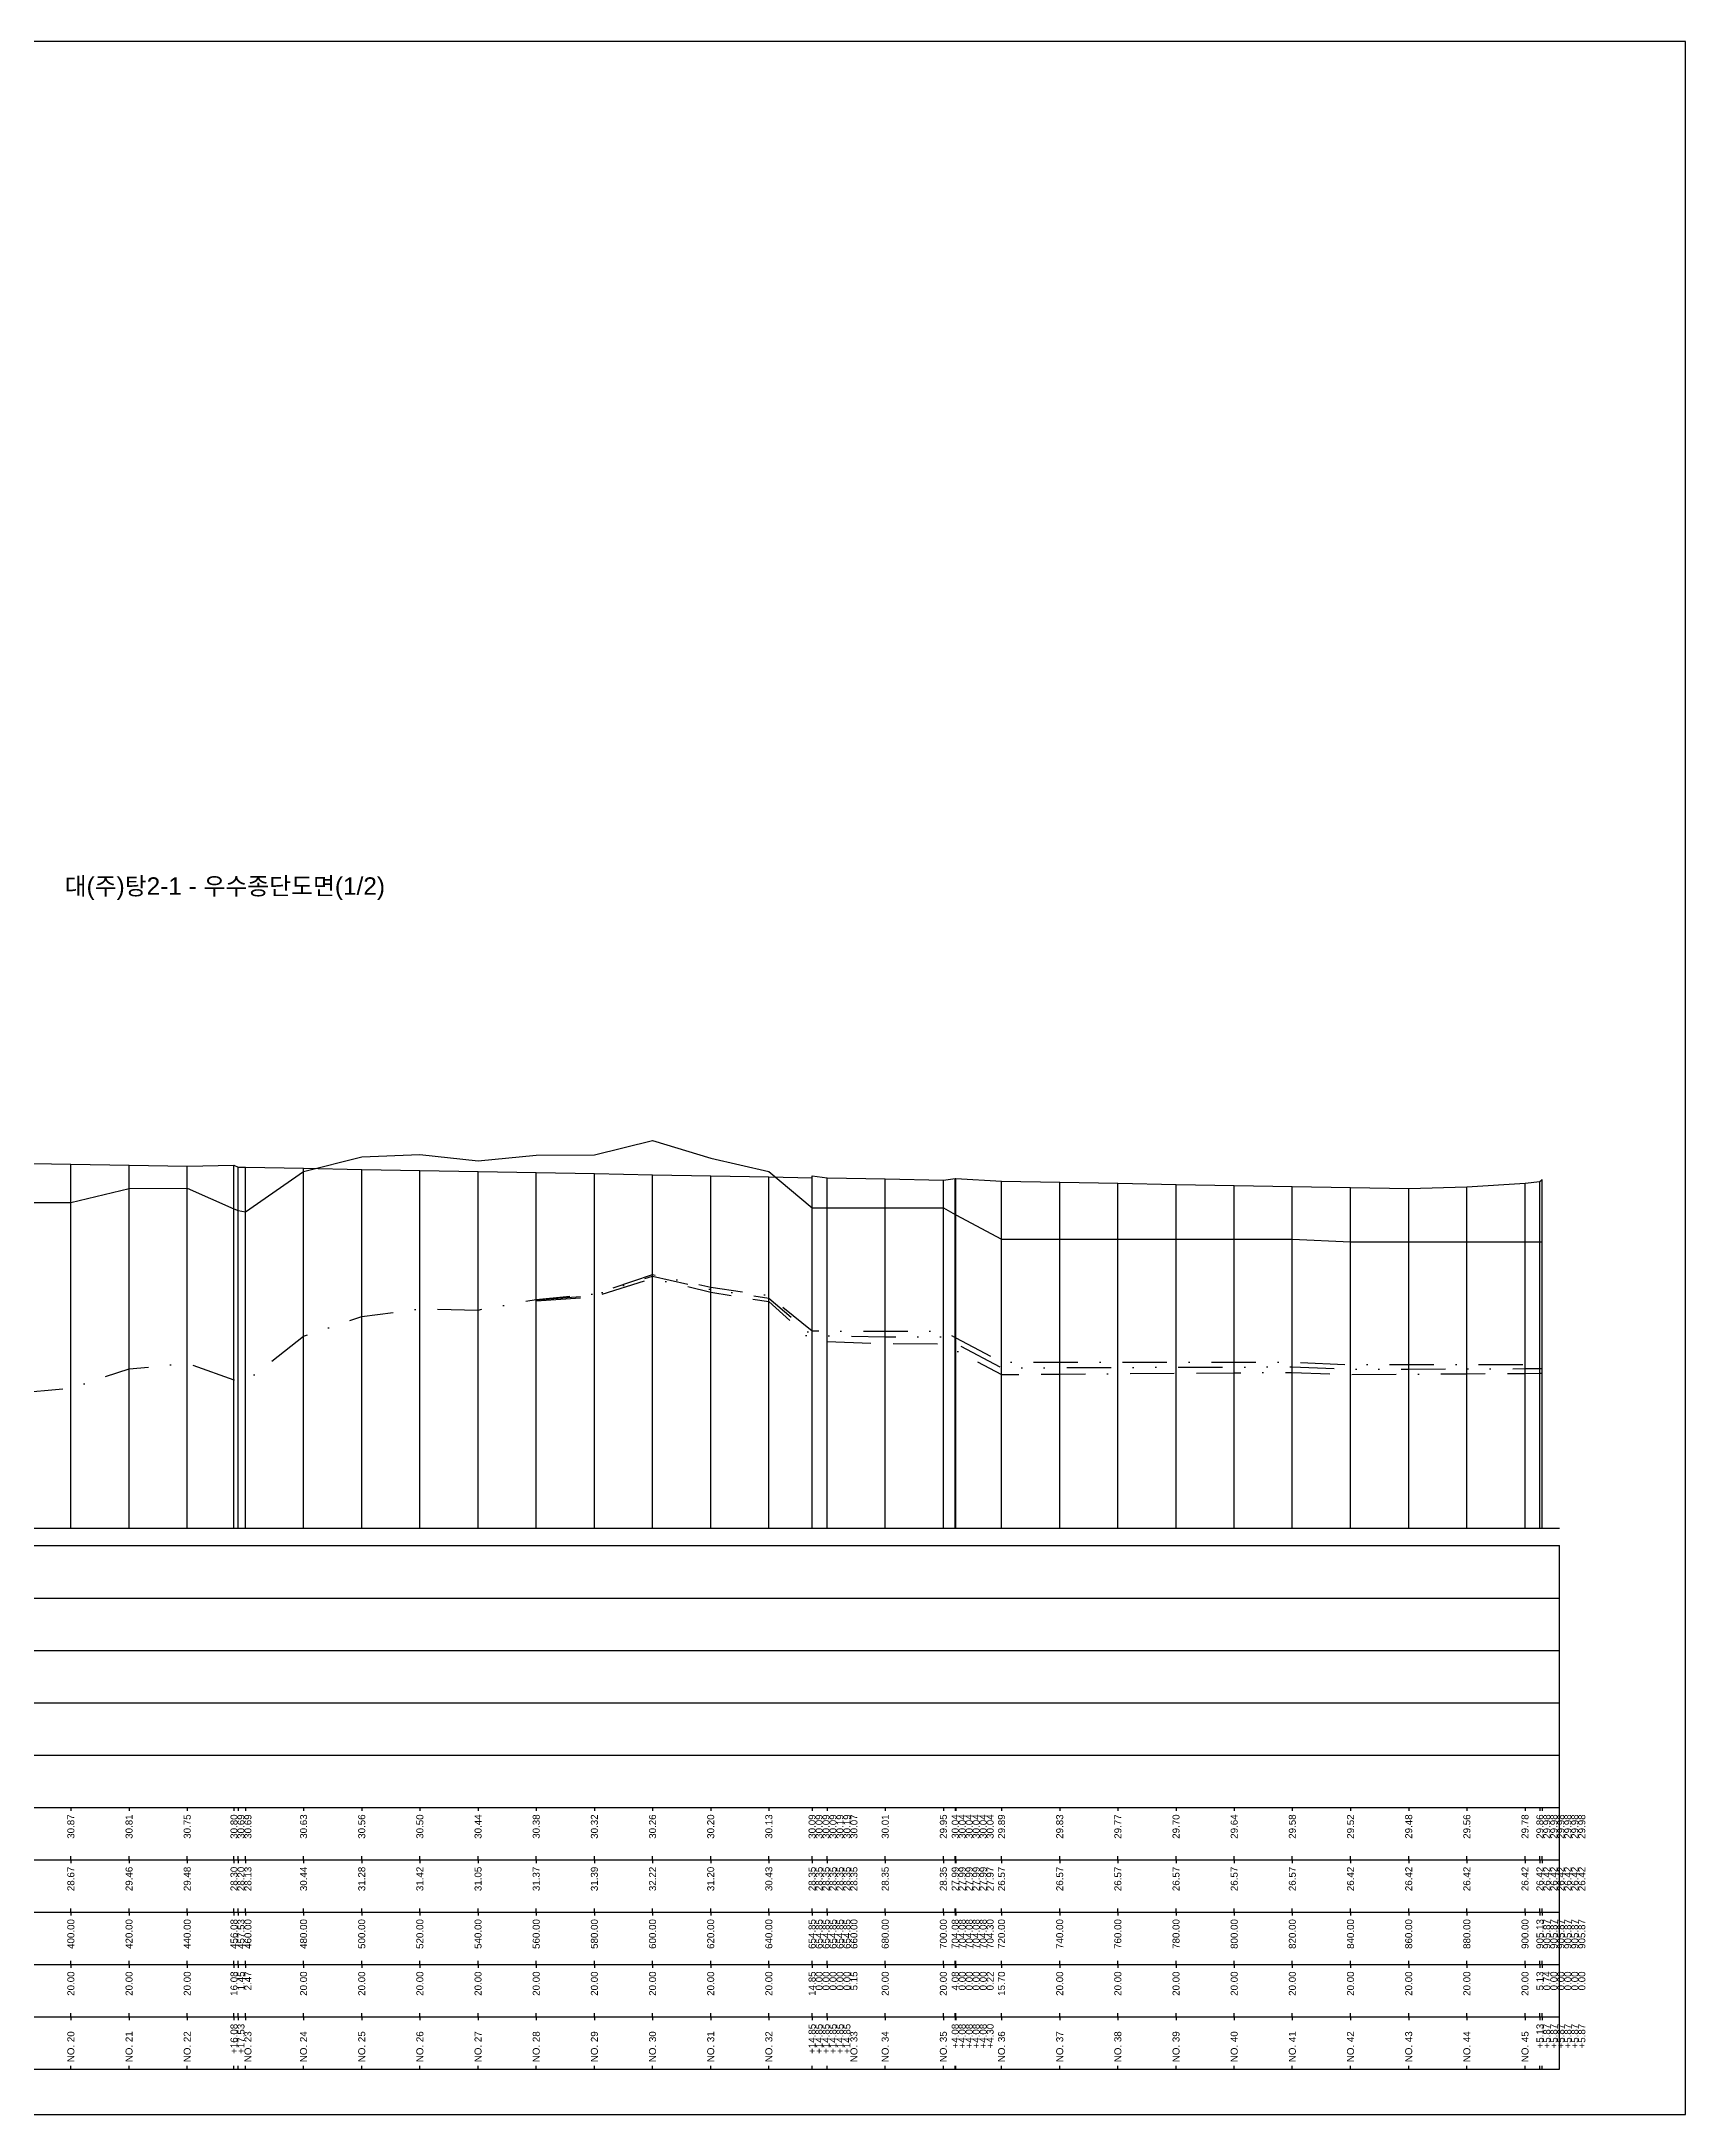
# Model space of a CAD drawing. Header units: millimetres. Extents: x -7351 to 135086, y 1419 to 5643.
# Drawn here: x 30474 to 30945, y 1419 to 2013 of the extents above; entities that cross this region are included whole.
import ezdxf
from ezdxf.enums import TextEntityAlignment as Align

# ---------------------------------------------------------------- set-up
doc = ezdxf.new("R2010")
doc.units = ezdxf.units.MM
for name, pattern in [('BORDER', [44.45, 12.7, -6.35, 12.7, -6.35, 0, -6.35]), ('DASHDOT', [25.4, 12.7, -6.35, 0, -6.35]), ('DIVIDE', [31.75, 12.7, -6.35, 0, -6.35, 0, -6.35])]:
    doc.linetypes.add(name, pattern=pattern)
for name, color, linetype in [('KZ_종단_계획선', 1, 'Continuous'), ('KZ_종단_노선명', 7, 'Continuous'), ('KZ_종단_도각', 7, 'Continuous'), ('KZ_종단_수직선', 7, 'Continuous'), ('KZ_종단_암선1', 56, 'DASHDOT'), ('KZ_종단_암선2', 4, 'DIVIDE'), ('KZ_종단_암선3', 6, 'BORDER'), ('KZ_종단_지반선', 3, 'Continuous'), ('KZ_종단_테이블문자', 7, 'Continuous'), ('KZ_종단_테이블선', 7, 'Continuous')]:
    doc.layers.add(name, color=color, linetype=linetype)
doc.styles.get("Standard").update_dxf_attribs({"font": 'arial.ttf'})

msp = doc.modelspace()

# ---------------------------------------------------------------- linework, layer by layer
at = {"layer": 'KZ_종단_계획선'}
msp.add_lwpolyline([(30466.03, 1691.68), (30482.69, 1691.38), (30499.36, 1691.08), (30516.03, 1690.78), (30529.43, 1691.05), (30530.64, 1690.51), (30532.69, 1690.47), (30549.36, 1690.17), (30566.03, 1689.86), (30582.69, 1689.55), (30599.36, 1689.25), (30616.03, 1688.94), (30632.69, 1688.63), (30649.36, 1688.33), (30666.03, 1688.02), (30682.69, 1687.71), (30695.07, 1687.48), (30695.07, 1687.48), (30695.07, 1687.48), (30695.07, 1687.48), (30695.07, 1688), (30695.07, 1688), (30699.36, 1687.4), (30716.03, 1687.1), (30732.69, 1686.79), (30736.09, 1687.24), (30736.09, 1687.24), (30736.09, 1687.24), (30736.09, 1687.24), (30736.09, 1687.24), (30736.28, 1687.24), (30749.36, 1686.48), (30766.03, 1686.18), (30782.69, 1685.87), (30799.36, 1685.56), (30816.03, 1685.25), (30832.69, 1684.95), (30849.36, 1684.64), (30866.03, 1684.42), (30882.69, 1684.83), (30899.36, 1685.95), (30903.64, 1686.35), (30904.25, 1686.93), (30904.25, 1686.93), (30904.25, 1686.93), (30904.25, 1686.93), (30904.25, 1686.93), (30904.25, 1686.93), (30904.25, 1686.93)], dxfattribs=at)
at = {"layer": 'KZ_종단_도각'}
msp.add_lwpolyline([(30104.36, 1419.04), (30945.36, 1419.04), (30945.36, 2013.04), (30104.36, 2013.04)], close=True, dxfattribs=at)
at = {"layer": 'KZ_종단_수직선'}
for p, q in [((30482.69, 1587.04), (30482.69, 1691.38)), ((30499.36, 1587.04), (30499.36, 1691.08)), ((30516.03, 1587.04), (30516.03, 1690.78)), ((30529.43, 1587.04), (30529.43, 1691.05)), ((30530.63, 1587.04), (30530.63, 1690.51)), ((30532.69, 1587.04), (30532.69, 1690.47)), ((30549.36, 1587.04), (30549.36, 1690.17)), ((30566.03, 1587.04), (30566.03, 1689.86)), ((30582.69, 1587.04), (30582.69, 1689.55)), ((30599.36, 1587.04), (30599.36, 1689.25)), ((30616.03, 1587.04), (30616.03, 1688.94)), ((30632.69, 1587.04), (30632.69, 1688.63)), ((30649.36, 1587.04), (30649.36, 1688.33)), ((30666.03, 1587.04), (30666.03, 1688.02)), ((30682.69, 1587.04), (30682.69, 1687.71)), ((30695.07, 1587.04), (30695.07, 1688)), ((30695.07, 1587.04), (30695.07, 1688)), ((30695.07, 1587.04), (30695.07, 1687.48)), ((30695.07, 1587.04), (30695.07, 1687.48)), ((30695.07, 1587.04), (30695.07, 1687.48)), ((30695.07, 1587.04), (30695.07, 1687.48)), ((30699.36, 1587.04), (30699.36, 1687.4)), ((30716.03, 1587.04), (30716.03, 1687.1)), ((30736.09, 1587.04), (30736.09, 1687.24)), ((30736.09, 1587.04), (30736.09, 1687.24)), ((30736.09, 1587.04), (30736.09, 1687.24)), ((30736.09, 1587.04), (30736.09, 1687.24)), ((30736.09, 1587.04), (30736.09, 1687.24)), ((30736.28, 1587.04), (30736.28, 1687.24)), ((30732.69, 1587.04), (30732.69, 1686.79)), ((30749.36, 1587.04), (30749.36, 1686.48)), ((30766.03, 1587.04), (30766.03, 1686.18)), ((30782.69, 1587.04), (30782.69, 1685.87)), ((30799.36, 1587.04), (30799.36, 1685.56)), ((30816.03, 1587.04), (30816.03, 1685.25)), ((30832.69, 1587.04), (30832.69, 1684.95)), ((30849.36, 1587.04), (30849.36, 1684.64)), ((30866.03, 1587.04), (30866.03, 1684.42)), ((30882.69, 1587.04), (30882.69, 1684.83)), ((30899.36, 1587.04), (30899.36, 1685.95)), ((30903.63, 1587.04), (30903.63, 1686.35)), ((30904.25, 1587.04), (30904.25, 1686.93)), ((30904.25, 1587.04), (30904.25, 1686.93)), ((30904.25, 1587.04), (30904.25, 1686.93)), ((30904.25, 1587.04), (30904.25, 1686.93)), ((30904.25, 1587.04), (30904.25, 1686.93)), ((30904.25, 1587.04), (30904.25, 1686.93))]:
    msp.add_line(p, q, dxfattribs=at)
at = {"layer": 'KZ_종단_암선1', "flags": 128}
msp.add_lwpolyline([(30149.36, 1633.91), (30154.74, 1632.86), (30154.74, 1632.86), (30154.74, 1632.86), (30154.74, 1639.18), (30163.33, 1631.2), (30166.03, 1630.49), (30169.33, 1629.87), (30182.69, 1627.94), (30199.36, 1626.74), (30213.58, 1625.82), (30216.03, 1625.66), (30232.69, 1618.33), (30249.36, 1617.06), (30266.03, 1617.05), (30274.2, 1617.02), (30274.2, 1617.02), (30274.2, 1617.02), (30282.69, 1616.24), (30296.01, 1614.06), (30299.36, 1613.51), (30316.03, 1616.42), (30332.69, 1616.9), (30349.36, 1618.76), (30349.68, 1618.76), (30366.03, 1618.57), (30382.69, 1619.51), (30399.36, 1621.63), (30416.03, 1625.04), (30432.69, 1627.35), (30449.36, 1624.22), (30466.03, 1625.71), (30482.69, 1627.2), (30499.36, 1632.68), (30516.03, 1634.26), (30529.43, 1629.57), (30530.63, 1629.15), (30532.69, 1629.01), (30549.36, 1642.03), (30566.03, 1647.69), (30582.69, 1649.89), (30599.36, 1649.56), (30616.03, 1652.61), (30632.69, 1654.12), (30649.36, 1659.75), (30666.03, 1656.09), (30682.69, 1653.69), (30695.07, 1643.56), (30695.07, 1643.56), (30695.07, 1643.56), (30695.07, 1643.56), (30695.07, 1643.56), (30695.07, 1643.56), (30699.36, 1643.55), (30716.03, 1643.53), (30732.69, 1643.53), (30736.09, 1641.71), (30736.09, 1641.71), (30736.09, 1641.71), (30736.09, 1641.71), (30736.09, 1641.71), (30736.28, 1641.61), (30749.36, 1634.62), (30766.03, 1634.63), (30782.69, 1634.64), (30799.36, 1634.65), (30816.03, 1634.66), (30832.69, 1634.66), (30849.36, 1633.91), (30866.03, 1633.92), (30882.69, 1633.93), (30899.36, 1633.94), (30903.63, 1633.94), (30904.25, 1633.94), (30904.25, 1633.94), (30904.25, 1633.94), (30904.25, 1633.94), (30904.25, 1633.94), (30904.25, 1633.94)], dxfattribs=at)
at = {"layer": 'KZ_종단_암선2', "flags": 128}
msp.add_lwpolyline([(30616.03, 1652.44), (30632.69, 1653.8), (30649.36, 1659.29), (30666.03, 1655.48), (30682.69, 1652.94), (30695.07, 1642.3), (30695.07, 1642.3), (30695.07, 1642.3), (30695.07, 1642.3), (30695.07, 1642.3), (30695.07, 1642.3), (30699.36, 1642.16), (30716.03, 1641.88), (30732.69, 1641.83), (30736.09, 1640.03), (30736.09, 1640.02), (30736.09, 1640.02), (30736.09, 1640.02), (30736.09, 1640.02), (30736.28, 1639.93), (30749.36, 1632.98), (30766.03, 1633.04), (30782.69, 1633.1), (30799.36, 1633.16), (30816.03, 1633.22), (30832.69, 1633.28), (30849.36, 1632.58), (30866.03, 1632.64), (30882.69, 1632.7), (30899.36, 1632.76), (30903.63, 1632.78), (30904.25, 1632.78), (30904.25, 1632.78), (30904.25, 1632.78), (30904.25, 1632.78), (30904.25, 1632.78), (30904.25, 1632.78)], dxfattribs=at)
at = {"layer": 'KZ_종단_암선3', "flags": 128}
msp.add_lwpolyline([(30616.03, 1652.2), (30632.69, 1653.38), (30649.36, 1658.68), (30666.03, 1654.69), (30682.69, 1651.96), (30695.07, 1640.78), (30695.07, 1640.78), (30695.07, 1640.78), (30695.07, 1640.78), (30695.07, 1640.78), (30695.07, 1640.78), (30699.36, 1640.51), (30716.03, 1639.97), (30732.69, 1639.87), (30736.09, 1638.08), (30736.09, 1638.08), (30736.09, 1638.08), (30736.09, 1638.08), (30736.09, 1638.08), (30736.28, 1637.98), (30749.36, 1631.08), (30766.03, 1631.2), (30782.69, 1631.32), (30799.36, 1631.44), (30816.03, 1631.56), (30832.69, 1631.68), (30849.36, 1631.05), (30866.03, 1631.17), (30882.69, 1631.29), (30899.36, 1631.41), (30903.63, 1631.44), (30904.25, 1631.45), (30904.25, 1631.45), (30904.25, 1631.45), (30904.25, 1631.45), (30904.25, 1631.45), (30904.25, 1631.45)], dxfattribs=at)
at = {"layer": 'KZ_종단_지반선', "flags": 128}
msp.add_lwpolyline([(30466.03, 1680.37), (30482.69, 1680.37), (30499.36, 1684.36), (30516.03, 1684.45), (30529.43, 1678.56), (30530.63, 1678.03), (30532.69, 1677.7), (30549.36, 1689.23), (30566.03, 1693.43), (30582.69, 1694.16), (30599.36, 1692.31), (30616.03, 1693.91), (30632.69, 1693.98), (30649.36, 1698.16), (30666.03, 1693.06), (30682.69, 1689.21), (30695.07, 1678.79), (30695.07, 1678.79), (30695.07, 1678.79), (30695.07, 1678.79), (30695.07, 1678.79), (30695.07, 1678.79), (30699.36, 1678.79), (30716.03, 1678.79), (30732.69, 1678.79), (30736.09, 1676.97), (30736.09, 1676.97), (30736.09, 1676.97), (30736.09, 1676.97), (30736.09, 1676.97), (30736.28, 1676.87), (30749.36, 1669.88), (30766.03, 1669.88), (30782.69, 1669.88), (30799.36, 1669.88), (30816.03, 1669.88), (30832.69, 1669.88), (30849.36, 1669.12), (30866.03, 1669.12), (30882.69, 1669.12), (30899.36, 1669.12), (30903.63, 1669.12), (30904.25, 1669.12), (30904.25, 1669.12), (30904.25, 1669.12), (30904.25, 1669.12), (30904.25, 1669.12), (30904.25, 1669.12)], dxfattribs=at)
at = {"layer": 'KZ_종단_테이블선'}
for p, q in [((30129.36, 1587.04), (30909.25, 1587.04)), ((30129.36, 1582.04), (30909.25, 1582.04)), ((30909.25, 1567.04), (30909.25, 1582.04)), ((30129.36, 1567.04), (30909.25, 1567.04)), ((30909.25, 1552.04), (30909.25, 1567.04)), ((30129.36, 1552.04), (30909.25, 1552.04)), ((30909.25, 1537.04), (30909.25, 1552.04)), ((30129.36, 1537.04), (30909.25, 1537.04)), ((30909.25, 1522.04), (30909.25, 1537.04)), ((30129.36, 1522.04), (30909.25, 1522.04)), ((30909.25, 1507.04), (30909.25, 1522.04)), ((30129.36, 1507.04), (30909.25, 1507.04)), ((30482.69, 1507.04), (30482.69, 1506.04)), ((30499.36, 1507.04), (30499.36, 1506.04)), ((30516.03, 1507.04), (30516.03, 1506.04)), ((30529.43, 1507.04), (30529.43, 1506.04)), ((30530.63, 1507.04), (30530.63, 1506.04)), ((30532.69, 1507.04), (30532.69, 1506.04)), ((30549.36, 1507.04), (30549.36, 1506.04)), ((30566.03, 1507.04), (30566.03, 1506.04)), ((30582.69, 1507.04), (30582.69, 1506.04)), ((30599.36, 1507.04), (30599.36, 1506.04)), ((30616.03, 1507.04), (30616.03, 1506.04)), ((30632.69, 1507.04), (30632.69, 1506.04)), ((30649.36, 1507.04), (30649.36, 1506.04)), ((30666.03, 1507.04), (30666.03, 1506.04)), ((30682.69, 1507.04), (30682.69, 1506.04)), ((30695.07, 1507.04), (30695.07, 1506.04)), ((30695.07, 1507.04), (30695.07, 1506.04)), ((30695.07, 1507.04), (30695.07, 1506.04)), ((30695.07, 1507.04), (30695.07, 1506.04)), ((30695.07, 1507.04), (30695.07, 1506.04)), ((30695.07, 1507.04), (30695.07, 1506.04)), ((30699.36, 1507.04), (30699.36, 1506.04)), ((30716.03, 1507.04), (30716.03, 1506.04)), ((30732.69, 1507.04), (30732.69, 1506.04)), ((30736.09, 1507.04), (30736.09, 1506.04)), ((30736.09, 1507.04), (30736.09, 1506.04)), ((30736.09, 1507.04), (30736.09, 1506.04)), ((30736.09, 1507.04), (30736.09, 1506.04)), ((30736.09, 1507.04), (30736.09, 1506.04)), ((30736.28, 1507.04), (30736.28, 1506.04)), ((30749.36, 1507.04), (30749.36, 1506.04)), ((30766.03, 1507.04), (30766.03, 1506.04)), ((30782.69, 1507.04), (30782.69, 1506.04)), ((30799.36, 1507.04), (30799.36, 1506.04)), ((30816.03, 1507.04), (30816.03, 1506.04)), ((30832.69, 1507.04), (30832.69, 1506.04)), ((30849.36, 1507.04), (30849.36, 1506.04)), ((30866.03, 1507.04), (30866.03, 1506.04)), ((30882.69, 1507.04), (30882.69, 1506.04)), ((30899.36, 1507.04), (30899.36, 1506.04)), ((30903.63, 1507.04), (30903.63, 1506.04)), ((30904.25, 1507.04), (30904.25, 1506.04)), ((30904.25, 1507.04), (30904.25, 1506.04)), ((30904.25, 1507.04), (30904.25, 1506.04)), ((30904.25, 1507.04), (30904.25, 1506.04)), ((30904.25, 1507.04), (30904.25, 1506.04)), ((30904.25, 1507.04), (30904.25, 1506.04)), ((30909.25, 1492.04), (30909.25, 1507.04)), ((30129.36, 1492.04), (30909.25, 1492.04)), ((30482.69, 1492.04), (30482.69, 1493.04)), ((30482.69, 1492.04), (30482.69, 1491.04)), ((30499.36, 1492.04), (30499.36, 1493.04)), ((30499.36, 1492.04), (30499.36, 1491.04)), ((30516.03, 1492.04), (30516.03, 1493.04)), ((30516.03, 1492.04), (30516.03, 1491.04)), ((30529.43, 1492.04), (30529.43, 1493.04)), ((30529.43, 1492.04), (30529.43, 1491.04)), ((30530.63, 1492.04), (30530.63, 1493.04)), ((30530.63, 1492.04), (30530.63, 1491.04)), ((30532.69, 1492.04), (30532.69, 1493.04)), ((30532.69, 1492.04), (30532.69, 1491.04)), ((30549.36, 1492.04), (30549.36, 1493.04)), ((30549.36, 1492.04), (30549.36, 1491.04)), ((30566.03, 1492.04), (30566.03, 1493.04)), ((30566.03, 1492.04), (30566.03, 1491.04)), ((30582.69, 1492.04), (30582.69, 1493.04)), ((30582.69, 1492.04), (30582.69, 1491.04)), ((30599.36, 1492.04), (30599.36, 1493.04)), ((30599.36, 1492.04), (30599.36, 1491.04)), ((30616.03, 1492.04), (30616.03, 1493.04)), ((30616.03, 1492.04), (30616.03, 1491.04)), ((30632.69, 1492.04), (30632.69, 1493.04)), ((30632.69, 1492.04), (30632.69, 1491.04)), ((30649.36, 1492.04), (30649.36, 1493.04)), ((30649.36, 1492.04), (30649.36, 1491.04)), ((30666.03, 1492.04), (30666.03, 1493.04)), ((30666.03, 1492.04), (30666.03, 1491.04)), ((30682.69, 1492.04), (30682.69, 1493.04)), ((30682.69, 1492.04), (30682.69, 1491.04)), ((30695.07, 1492.04), (30695.07, 1493.04)), ((30695.07, 1492.04), (30695.07, 1493.04)), ((30695.07, 1492.04), (30695.07, 1493.04)), ((30695.07, 1492.04), (30695.07, 1493.04)), ((30695.07, 1492.04), (30695.07, 1493.04)), ((30695.07, 1492.04), (30695.07, 1493.04)), ((30695.07, 1492.04), (30695.07, 1491.04)), ((30695.07, 1492.04), (30695.07, 1491.04)), ((30695.07, 1492.04), (30695.07, 1491.04)), ((30695.07, 1492.04), (30695.07, 1491.04)), ((30695.07, 1492.04), (30695.07, 1491.04)), ((30695.07, 1492.04), (30695.07, 1491.04)), ((30699.36, 1492.04), (30699.36, 1493.04)), ((30699.36, 1492.04), (30699.36, 1491.04)), ((30716.03, 1492.04), (30716.03, 1493.04)), ((30716.03, 1492.04), (30716.03, 1491.04)), ((30732.69, 1492.04), (30732.69, 1493.04)), ((30732.69, 1492.04), (30732.69, 1491.04)), ((30736.09, 1492.04), (30736.09, 1493.04)), ((30736.09, 1492.04), (30736.09, 1493.04)), ((30736.09, 1492.04), (30736.09, 1493.04)), ((30736.09, 1492.04), (30736.09, 1493.04)), ((30736.09, 1492.04), (30736.09, 1493.04)), ((30736.09, 1492.04), (30736.09, 1491.04)), ((30736.09, 1492.04), (30736.09, 1491.04)), ((30736.09, 1492.04), (30736.09, 1491.04)), ((30736.09, 1492.04), (30736.09, 1491.04)), ((30736.09, 1492.04), (30736.09, 1491.04)), ((30736.28, 1492.04), (30736.28, 1493.04)), ((30736.28, 1492.04), (30736.28, 1491.04)), ((30749.36, 1492.04), (30749.36, 1493.04)), ((30749.36, 1492.04), (30749.36, 1491.04)), ((30766.03, 1492.04), (30766.03, 1493.04)), ((30766.03, 1492.04), (30766.03, 1491.04)), ((30782.69, 1492.04), (30782.69, 1493.04)), ((30782.69, 1492.04), (30782.69, 1491.04)), ((30799.36, 1492.04), (30799.36, 1493.04)), ((30799.36, 1492.04), (30799.36, 1491.04)), ((30816.03, 1492.04), (30816.03, 1493.04)), ((30816.03, 1492.04), (30816.03, 1491.04)), ((30832.69, 1492.04), (30832.69, 1493.04)), ((30832.69, 1492.04), (30832.69, 1491.04)), ((30849.36, 1492.04), (30849.36, 1493.04)), ((30849.36, 1492.04), (30849.36, 1491.04)), ((30866.03, 1492.04), (30866.03, 1493.04)), ((30866.03, 1492.04), (30866.03, 1491.04)), ((30882.69, 1492.04), (30882.69, 1493.04)), ((30882.69, 1492.04), (30882.69, 1491.04)), ((30899.36, 1492.04), (30899.36, 1493.04)), ((30899.36, 1492.04), (30899.36, 1491.04)), ((30903.63, 1492.04), (30903.63, 1493.04)), ((30903.63, 1492.04), (30903.63, 1491.04)), ((30904.25, 1492.04), (30904.25, 1493.04)), ((30904.25, 1492.04), (30904.25, 1493.04)), ((30904.25, 1492.04), (30904.25, 1493.04)), ((30904.25, 1492.04), (30904.25, 1493.04)), ((30904.25, 1492.04), (30904.25, 1493.04)), ((30904.25, 1492.04), (30904.25, 1493.04)), ((30904.25, 1492.04), (30904.25, 1491.04)), ((30904.25, 1492.04), (30904.25, 1491.04)), ((30904.25, 1492.04), (30904.25, 1491.04)), ((30904.25, 1492.04), (30904.25, 1491.04)), ((30904.25, 1492.04), (30904.25, 1491.04)), ((30904.25, 1492.04), (30904.25, 1491.04)), ((30909.25, 1477.04), (30909.25, 1492.04)), ((30129.36, 1477.04), (30909.25, 1477.04)), ((30482.69, 1477.04), (30482.69, 1478.04)), ((30482.69, 1477.04), (30482.69, 1476.04)), ((30499.36, 1477.04), (30499.36, 1478.04)), ((30499.36, 1477.04), (30499.36, 1476.04)), ((30516.03, 1477.04), (30516.03, 1478.04)), ((30516.03, 1477.04), (30516.03, 1476.04)), ((30529.43, 1477.04), (30529.43, 1478.04)), ((30529.43, 1477.04), (30529.43, 1476.04)), ((30530.63, 1477.04), (30530.63, 1478.04)), ((30530.63, 1477.04), (30530.63, 1476.04)), ((30532.69, 1477.04), (30532.69, 1478.04)), ((30532.69, 1477.04), (30532.69, 1476.04)), ((30549.36, 1477.04), (30549.36, 1478.04)), ((30549.36, 1477.04), (30549.36, 1476.04)), ((30566.03, 1477.04), (30566.03, 1478.04)), ((30566.03, 1477.04), (30566.03, 1476.04)), ((30582.69, 1477.04), (30582.69, 1478.04)), ((30582.69, 1477.04), (30582.69, 1476.04)), ((30599.36, 1477.04), (30599.36, 1478.04)), ((30599.36, 1477.04), (30599.36, 1476.04)), ((30616.03, 1477.04), (30616.03, 1478.04)), ((30616.03, 1477.04), (30616.03, 1476.04)), ((30632.69, 1477.04), (30632.69, 1478.04)), ((30632.69, 1477.04), (30632.69, 1476.04)), ((30649.36, 1477.04), (30649.36, 1478.04)), ((30649.36, 1477.04), (30649.36, 1476.04)), ((30666.03, 1477.04), (30666.03, 1478.04)), ((30666.03, 1477.04), (30666.03, 1476.04)), ((30682.69, 1477.04), (30682.69, 1478.04)), ((30682.69, 1477.04), (30682.69, 1476.04)), ((30695.07, 1477.04), (30695.07, 1478.04)), ((30695.07, 1477.04), (30695.07, 1478.04)), ((30695.07, 1477.04), (30695.07, 1478.04)), ((30695.07, 1477.04), (30695.07, 1478.04)), ((30695.07, 1477.04), (30695.07, 1478.04)), ((30695.07, 1477.04), (30695.07, 1478.04)), ((30695.07, 1477.04), (30695.07, 1476.04)), ((30695.07, 1477.04), (30695.07, 1476.04)), ((30695.07, 1477.04), (30695.07, 1476.04)), ((30695.07, 1477.04), (30695.07, 1476.04)), ((30695.07, 1477.04), (30695.07, 1476.04)), ((30695.07, 1477.04), (30695.07, 1476.04)), ((30699.36, 1477.04), (30699.36, 1478.04)), ((30699.36, 1477.04), (30699.36, 1476.04)), ((30716.03, 1477.04), (30716.03, 1478.04)), ((30716.03, 1477.04), (30716.03, 1476.04)), ((30732.69, 1477.04), (30732.69, 1478.04)), ((30732.69, 1477.04), (30732.69, 1476.04)), ((30736.09, 1477.04), (30736.09, 1478.04)), ((30736.09, 1477.04), (30736.09, 1478.04)), ((30736.09, 1477.04), (30736.09, 1478.04)), ((30736.09, 1477.04), (30736.09, 1478.04)), ((30736.09, 1477.04), (30736.09, 1478.04)), ((30736.09, 1477.04), (30736.09, 1476.04)), ((30736.09, 1477.04), (30736.09, 1476.04)), ((30736.09, 1477.04), (30736.09, 1476.04)), ((30736.09, 1477.04), (30736.09, 1476.04)), ((30736.09, 1477.04), (30736.09, 1476.04)), ((30736.28, 1477.04), (30736.28, 1478.04)), ((30736.28, 1477.04), (30736.28, 1476.04)), ((30749.36, 1477.04), (30749.36, 1478.04)), ((30749.36, 1477.04), (30749.36, 1476.04)), ((30766.03, 1477.04), (30766.03, 1478.04)), ((30766.03, 1477.04), (30766.03, 1476.04)), ((30782.69, 1477.04), (30782.69, 1478.04)), ((30782.69, 1477.04), (30782.69, 1476.04)), ((30799.36, 1477.04), (30799.36, 1478.04)), ((30799.36, 1477.04), (30799.36, 1476.04)), ((30816.03, 1477.04), (30816.03, 1478.04)), ((30816.03, 1477.04), (30816.03, 1476.04)), ((30832.69, 1477.04), (30832.69, 1478.04)), ((30832.69, 1477.04), (30832.69, 1476.04)), ((30849.36, 1477.04), (30849.36, 1478.04)), ((30849.36, 1477.04), (30849.36, 1476.04)), ((30866.03, 1477.04), (30866.03, 1478.04)), ((30866.03, 1477.04), (30866.03, 1476.04)), ((30882.69, 1477.04), (30882.69, 1478.04)), ((30882.69, 1477.04), (30882.69, 1476.04)), ((30899.36, 1477.04), (30899.36, 1478.04)), ((30899.36, 1477.04), (30899.36, 1476.04)), ((30903.63, 1477.04), (30903.63, 1478.04)), ((30903.63, 1477.04), (30903.63, 1476.04)), ((30904.25, 1477.04), (30904.25, 1478.04)), ((30904.25, 1477.04), (30904.25, 1478.04)), ((30904.25, 1477.04), (30904.25, 1478.04)), ((30904.25, 1477.04), (30904.25, 1478.04)), ((30904.25, 1477.04), (30904.25, 1478.04)), ((30904.25, 1477.04), (30904.25, 1478.04)), ((30904.25, 1477.04), (30904.25, 1476.04)), ((30904.25, 1477.04), (30904.25, 1476.04)), ((30904.25, 1477.04), (30904.25, 1476.04)), ((30904.25, 1477.04), (30904.25, 1476.04)), ((30904.25, 1477.04), (30904.25, 1476.04)), ((30904.25, 1477.04), (30904.25, 1476.04)), ((30909.25, 1462.04), (30909.25, 1477.04)), ((30129.36, 1462.04), (30909.25, 1462.04)), ((30482.69, 1462.04), (30482.69, 1463.04)), ((30482.69, 1462.04), (30482.69, 1461.04)), ((30499.36, 1462.04), (30499.36, 1463.04)), ((30499.36, 1462.04), (30499.36, 1461.04)), ((30516.03, 1462.04), (30516.03, 1463.04)), ((30516.03, 1462.04), (30516.03, 1461.04)), ((30529.43, 1462.04), (30529.43, 1463.04)), ((30529.43, 1462.04), (30529.43, 1461.04)), ((30530.63, 1462.04), (30530.63, 1463.04)), ((30530.63, 1462.04), (30530.63, 1461.04)), ((30532.69, 1462.04), (30532.69, 1463.04)), ((30532.69, 1462.04), (30532.69, 1461.04)), ((30549.36, 1462.04), (30549.36, 1463.04)), ((30549.36, 1462.04), (30549.36, 1461.04)), ((30566.03, 1462.04), (30566.03, 1463.04)), ((30566.03, 1462.04), (30566.03, 1461.04)), ((30582.69, 1462.04), (30582.69, 1463.04)), ((30582.69, 1462.04), (30582.69, 1461.04)), ((30599.36, 1462.04), (30599.36, 1463.04)), ((30599.36, 1462.04), (30599.36, 1461.04)), ((30616.03, 1462.04), (30616.03, 1463.04)), ((30616.03, 1462.04), (30616.03, 1461.04)), ((30632.69, 1462.04), (30632.69, 1463.04)), ((30632.69, 1462.04), (30632.69, 1461.04)), ((30649.36, 1462.04), (30649.36, 1463.04)), ((30649.36, 1462.04), (30649.36, 1461.04)), ((30666.03, 1462.04), (30666.03, 1463.04)), ((30666.03, 1462.04), (30666.03, 1461.04)), ((30682.69, 1462.04), (30682.69, 1463.04)), ((30682.69, 1462.04), (30682.69, 1461.04)), ((30695.07, 1462.04), (30695.07, 1463.04)), ((30695.07, 1462.04), (30695.07, 1463.04)), ((30695.07, 1462.04), (30695.07, 1463.04)), ((30695.07, 1462.04), (30695.07, 1463.04)), ((30695.07, 1462.04), (30695.07, 1463.04)), ((30695.07, 1462.04), (30695.07, 1463.04)), ((30695.07, 1462.04), (30695.07, 1461.04)), ((30695.07, 1462.04), (30695.07, 1461.04)), ((30695.07, 1462.04), (30695.07, 1461.04)), ((30695.07, 1462.04), (30695.07, 1461.04)), ((30695.07, 1462.04), (30695.07, 1461.04)), ((30695.07, 1462.04), (30695.07, 1461.04)), ((30699.36, 1462.04), (30699.36, 1463.04)), ((30699.36, 1462.04), (30699.36, 1461.04)), ((30716.03, 1462.04), (30716.03, 1463.04)), ((30716.03, 1462.04), (30716.03, 1461.04)), ((30732.69, 1462.04), (30732.69, 1463.04)), ((30732.69, 1462.04), (30732.69, 1461.04)), ((30736.09, 1462.04), (30736.09, 1463.04)), ((30736.09, 1462.04), (30736.09, 1463.04)), ((30736.09, 1462.04), (30736.09, 1463.04)), ((30736.09, 1462.04), (30736.09, 1463.04)), ((30736.09, 1462.04), (30736.09, 1463.04)), ((30736.09, 1462.04), (30736.09, 1461.04)), ((30736.09, 1462.04), (30736.09, 1461.04)), ((30736.09, 1462.04), (30736.09, 1461.04)), ((30736.09, 1462.04), (30736.09, 1461.04)), ((30736.09, 1462.04), (30736.09, 1461.04)), ((30736.28, 1462.04), (30736.28, 1463.04)), ((30736.28, 1462.04), (30736.28, 1461.04)), ((30749.36, 1462.04), (30749.36, 1463.04)), ((30749.36, 1462.04), (30749.36, 1461.04)), ((30766.03, 1462.04), (30766.03, 1463.04)), ((30766.03, 1462.04), (30766.03, 1461.04)), ((30782.69, 1462.04), (30782.69, 1463.04)), ((30782.69, 1462.04), (30782.69, 1461.04)), ((30799.36, 1462.04), (30799.36, 1463.04)), ((30799.36, 1462.04), (30799.36, 1461.04)), ((30816.03, 1462.04), (30816.03, 1463.04)), ((30816.03, 1462.04), (30816.03, 1461.04)), ((30832.69, 1462.04), (30832.69, 1463.04)), ((30832.69, 1462.04), (30832.69, 1461.04)), ((30849.36, 1462.04), (30849.36, 1463.04)), ((30849.36, 1462.04), (30849.36, 1461.04)), ((30866.03, 1462.04), (30866.03, 1463.04)), ((30866.03, 1462.04), (30866.03, 1461.04)), ((30882.69, 1462.04), (30882.69, 1463.04)), ((30882.69, 1462.04), (30882.69, 1461.04)), ((30899.36, 1462.04), (30899.36, 1463.04)), ((30899.36, 1462.04), (30899.36, 1461.04)), ((30903.63, 1462.04), (30903.63, 1463.04)), ((30903.63, 1462.04), (30903.63, 1461.04)), ((30904.25, 1462.04), (30904.25, 1463.04)), ((30904.25, 1462.04), (30904.25, 1463.04)), ((30904.25, 1462.04), (30904.25, 1463.04)), ((30904.25, 1462.04), (30904.25, 1463.04)), ((30904.25, 1462.04), (30904.25, 1463.04)), ((30904.25, 1462.04), (30904.25, 1463.04)), ((30904.25, 1462.04), (30904.25, 1461.04)), ((30904.25, 1462.04), (30904.25, 1461.04)), ((30904.25, 1462.04), (30904.25, 1461.04)), ((30904.25, 1462.04), (30904.25, 1461.04)), ((30904.25, 1462.04), (30904.25, 1461.04)), ((30904.25, 1462.04), (30904.25, 1461.04)), ((30909.25, 1447.04), (30909.25, 1462.04)), ((30129.36, 1447.04), (30909.25, 1447.04)), ((30482.69, 1447.04), (30482.69, 1448.04)), ((30482.69, 1447.04), (30482.69, 1446.04)), ((30499.36, 1447.04), (30499.36, 1448.04)), ((30499.36, 1447.04), (30499.36, 1446.04)), ((30516.03, 1447.04), (30516.03, 1448.04)), ((30516.03, 1447.04), (30516.03, 1446.04)), ((30529.43, 1447.04), (30529.43, 1448.04)), ((30529.43, 1447.04), (30529.43, 1446.04)), ((30530.63, 1447.04), (30530.63, 1448.04)), ((30530.63, 1447.04), (30530.63, 1446.04)), ((30532.69, 1447.04), (30532.69, 1448.04)), ((30532.69, 1447.04), (30532.69, 1446.04)), ((30549.36, 1447.04), (30549.36, 1448.04)), ((30549.36, 1447.04), (30549.36, 1446.04)), ((30566.03, 1447.04), (30566.03, 1448.04)), ((30566.03, 1447.04), (30566.03, 1446.04)), ((30582.69, 1447.04), (30582.69, 1448.04)), ((30582.69, 1447.04), (30582.69, 1446.04)), ((30599.36, 1447.04), (30599.36, 1448.04)), ((30599.36, 1447.04), (30599.36, 1446.04)), ((30616.03, 1447.04), (30616.03, 1448.04)), ((30616.03, 1447.04), (30616.03, 1446.04)), ((30632.69, 1447.04), (30632.69, 1448.04)), ((30632.69, 1447.04), (30632.69, 1446.04)), ((30649.36, 1447.04), (30649.36, 1448.04)), ((30649.36, 1447.04), (30649.36, 1446.04)), ((30666.03, 1447.04), (30666.03, 1448.04)), ((30666.03, 1447.04), (30666.03, 1446.04)), ((30682.69, 1447.04), (30682.69, 1448.04)), ((30682.69, 1447.04), (30682.69, 1446.04)), ((30695.07, 1447.04), (30695.07, 1448.04)), ((30695.07, 1447.04), (30695.07, 1448.04)), ((30695.07, 1447.04), (30695.07, 1448.04)), ((30695.07, 1447.04), (30695.07, 1448.04)), ((30695.07, 1447.04), (30695.07, 1448.04)), ((30695.07, 1447.04), (30695.07, 1448.04)), ((30695.07, 1447.04), (30695.07, 1446.04)), ((30695.07, 1447.04), (30695.07, 1446.04)), ((30695.07, 1447.04), (30695.07, 1446.04)), ((30695.07, 1447.04), (30695.07, 1446.04)), ((30695.07, 1447.04), (30695.07, 1446.04)), ((30695.07, 1447.04), (30695.07, 1446.04)), ((30699.36, 1447.04), (30699.36, 1448.04)), ((30699.36, 1447.04), (30699.36, 1446.04)), ((30716.03, 1447.04), (30716.03, 1448.04)), ((30716.03, 1447.04), (30716.03, 1446.04)), ((30732.69, 1447.04), (30732.69, 1448.04)), ((30732.69, 1447.04), (30732.69, 1446.04)), ((30736.09, 1447.04), (30736.09, 1448.04)), ((30736.09, 1447.04), (30736.09, 1448.04)), ((30736.09, 1447.04), (30736.09, 1448.04)), ((30736.09, 1447.04), (30736.09, 1448.04)), ((30736.09, 1447.04), (30736.09, 1448.04)), ((30736.09, 1447.04), (30736.09, 1446.04)), ((30736.09, 1447.04), (30736.09, 1446.04)), ((30736.09, 1447.04), (30736.09, 1446.04)), ((30736.09, 1447.04), (30736.09, 1446.04)), ((30736.09, 1447.04), (30736.09, 1446.04)), ((30736.28, 1447.04), (30736.28, 1448.04)), ((30736.28, 1447.04), (30736.28, 1446.04)), ((30749.36, 1447.04), (30749.36, 1448.04)), ((30749.36, 1447.04), (30749.36, 1446.04)), ((30766.03, 1447.04), (30766.03, 1448.04)), ((30766.03, 1447.04), (30766.03, 1446.04)), ((30782.69, 1447.04), (30782.69, 1448.04)), ((30782.69, 1447.04), (30782.69, 1446.04)), ((30799.36, 1447.04), (30799.36, 1448.04)), ((30799.36, 1447.04), (30799.36, 1446.04)), ((30816.03, 1447.04), (30816.03, 1448.04)), ((30816.03, 1447.04), (30816.03, 1446.04)), ((30832.69, 1447.04), (30832.69, 1448.04)), ((30832.69, 1447.04), (30832.69, 1446.04)), ((30849.36, 1447.04), (30849.36, 1448.04)), ((30849.36, 1447.04), (30849.36, 1446.04)), ((30866.03, 1447.04), (30866.03, 1448.04)), ((30866.03, 1447.04), (30866.03, 1446.04)), ((30882.69, 1447.04), (30882.69, 1448.04)), ((30882.69, 1447.04), (30882.69, 1446.04)), ((30899.36, 1447.04), (30899.36, 1448.04)), ((30899.36, 1447.04), (30899.36, 1446.04)), ((30903.63, 1447.04), (30903.63, 1448.04)), ((30903.63, 1447.04), (30903.63, 1446.04)), ((30904.25, 1447.04), (30904.25, 1448.04)), ((30904.25, 1447.04), (30904.25, 1448.04)), ((30904.25, 1447.04), (30904.25, 1448.04)), ((30904.25, 1447.04), (30904.25, 1448.04)), ((30904.25, 1447.04), (30904.25, 1448.04)), ((30904.25, 1447.04), (30904.25, 1448.04)), ((30904.25, 1447.04), (30904.25, 1446.04)), ((30904.25, 1447.04), (30904.25, 1446.04)), ((30904.25, 1447.04), (30904.25, 1446.04)), ((30904.25, 1447.04), (30904.25, 1446.04)), ((30904.25, 1447.04), (30904.25, 1446.04)), ((30904.25, 1447.04), (30904.25, 1446.04)), ((30909.25, 1432.04), (30909.25, 1447.04)), ((30129.36, 1432.04), (30909.25, 1432.04)), ((30482.69, 1432.04), (30482.69, 1433.04)), ((30499.36, 1432.04), (30499.36, 1433.04)), ((30516.03, 1432.04), (30516.03, 1433.04)), ((30529.43, 1432.04), (30529.43, 1433.04)), ((30530.63, 1432.04), (30530.63, 1433.04)), ((30532.69, 1432.04), (30532.69, 1433.04)), ((30549.36, 1432.04), (30549.36, 1433.04)), ((30566.03, 1432.04), (30566.03, 1433.04)), ((30582.69, 1432.04), (30582.69, 1433.04)), ((30599.36, 1432.04), (30599.36, 1433.04)), ((30616.03, 1432.04), (30616.03, 1433.04)), ((30632.69, 1432.04), (30632.69, 1433.04)), ((30649.36, 1432.04), (30649.36, 1433.04)), ((30666.03, 1432.04), (30666.03, 1433.04)), ((30682.69, 1432.04), (30682.69, 1433.04)), ((30695.07, 1432.04), (30695.07, 1433.04)), ((30695.07, 1432.04), (30695.07, 1433.04)), ((30695.07, 1432.04), (30695.07, 1433.04)), ((30695.07, 1432.04), (30695.07, 1433.04)), ((30695.07, 1432.04), (30695.07, 1433.04)), ((30695.07, 1432.04), (30695.07, 1433.04)), ((30699.36, 1432.04), (30699.36, 1433.04)), ((30716.03, 1432.04), (30716.03, 1433.04)), ((30732.69, 1432.04), (30732.69, 1433.04)), ((30736.09, 1432.04), (30736.09, 1433.04)), ((30736.09, 1432.04), (30736.09, 1433.04)), ((30736.09, 1432.04), (30736.09, 1433.04)), ((30736.09, 1432.04), (30736.09, 1433.04)), ((30736.09, 1432.04), (30736.09, 1433.04)), ((30736.28, 1432.04), (30736.28, 1433.04)), ((30749.36, 1432.04), (30749.36, 1433.04)), ((30766.03, 1432.04), (30766.03, 1433.04)), ((30782.69, 1432.04), (30782.69, 1433.04)), ((30799.36, 1432.04), (30799.36, 1433.04)), ((30816.03, 1432.04), (30816.03, 1433.04)), ((30832.69, 1432.04), (30832.69, 1433.04)), ((30849.36, 1432.04), (30849.36, 1433.04)), ((30866.03, 1432.04), (30866.03, 1433.04)), ((30882.69, 1432.04), (30882.69, 1433.04)), ((30899.36, 1432.04), (30899.36, 1433.04)), ((30903.63, 1432.04), (30903.63, 1433.04)), ((30904.25, 1432.04), (30904.25, 1433.04)), ((30904.25, 1432.04), (30904.25, 1433.04)), ((30904.25, 1432.04), (30904.25, 1433.04)), ((30904.25, 1432.04), (30904.25, 1433.04)), ((30904.25, 1432.04), (30904.25, 1433.04)), ((30904.25, 1432.04), (30904.25, 1433.04))]:
    msp.add_line(p, q, dxfattribs=at)

# ---------------------------------------------------------------- texts
at = {"layer": 'KZ_종단_노선명'}
msp.add_text('대(주)탕2-1 - 우수종단도면(1/2)', height=5, dxfattribs=at).set_placement((30526.81, 1767.04), align=Align.BOTTOM_CENTER)
at = {"layer": 'KZ_종단_테이블문자'}
for s, p in [('30.87', (30482.69, 1505.04)), ('30.81', (30499.36, 1505.04)), ('30.75', (30516.03, 1505.04)), ('30.80', (30529.43, 1505.04)), ('30.69', (30531.43, 1505.04)), ('30.69', (30533.43, 1505.04)), ('30.63', (30549.36, 1505.04)), ('30.56', (30566.03, 1505.04)), ('30.50', (30582.69, 1505.04)), ('30.44', (30599.36, 1505.04)), ('30.38', (30616.03, 1505.04)), ('30.32', (30632.69, 1505.04)), ('30.26', (30649.36, 1505.04)), ('30.20', (30666.03, 1505.04)), ('30.13', (30682.69, 1505.04)), ('30.09', (30695.07, 1505.04)), ('30.09', (30697.07, 1505.04)), ('30.09', (30699.07, 1505.04)), ('30.09', (30701.07, 1505.04)), ('30.19', (30703.07, 1505.04)), ('30.19', (30705.07, 1505.04)), ('30.07', (30707.07, 1505.04)), ('30.01', (30716.03, 1505.04)), ('29.95', (30732.69, 1505.04)), ('30.04', (30736.09, 1505.04)), ('30.04', (30738.09, 1505.04)), ('30.04', (30740.09, 1505.04)), ('30.04', (30742.09, 1505.04)), ('30.04', (30744.09, 1505.04)), ('30.04', (30746.09, 1505.04)), ('29.89', (30749.36, 1505.04)), ('29.83', (30766.03, 1505.04)), ('29.77', (30782.69, 1505.04)), ('29.70', (30799.36, 1505.04)), ('29.64', (30816.03, 1505.04)), ('29.58', (30832.69, 1505.04)), ('29.52', (30849.36, 1505.04)), ('29.48', (30866.03, 1505.04)), ('29.56', (30882.69, 1505.04)), ('29.78', (30899.36, 1505.04)), ('29.86', (30903.63, 1505.04)), ('29.98', (30905.63, 1505.04)), ('29.98', (30907.63, 1505.04)), ('29.98', (30909.63, 1505.04)), ('29.98', (30911.63, 1505.04)), ('29.98', (30913.63, 1505.04)), ('29.98', (30915.63, 1505.04)), ('28.67', (30482.69, 1490.04)), ('29.46', (30499.36, 1490.04)), ('29.48', (30516.03, 1490.04)), ('28.30', (30529.43, 1490.04)), ('28.20', (30531.43, 1490.04)), ('28.13', (30533.43, 1490.04)), ('30.44', (30549.36, 1490.04)), ('31.28', (30566.03, 1490.04)), ('31.42', (30582.69, 1490.04)), ('31.05', (30599.36, 1490.04)), ('31.37', (30616.03, 1490.04)), ('31.39', (30632.69, 1490.04)), ('32.22', (30649.36, 1490.04)), ('31.20', (30666.03, 1490.04)), ('30.43', (30682.69, 1490.04)), ('28.35', (30695.07, 1490.04)), ('28.35', (30697.07, 1490.04)), ('28.35', (30699.07, 1490.04)), ('28.35', (30701.07, 1490.04)), ('28.35', (30703.07, 1490.04)), ('28.35', (30705.07, 1490.04)), ('28.35', (30707.07, 1490.04)), ('28.35', (30716.03, 1490.04)), ('28.35', (30732.69, 1490.04)), ('27.99', (30736.09, 1490.04)), ('27.99', (30738.09, 1490.04)), ('27.99', (30740.09, 1490.04)), ('27.99', (30742.09, 1490.04)), ('27.99', (30744.09, 1490.04)), ('27.97', (30746.09, 1490.04)), ('26.57', (30749.36, 1490.04)), ('26.57', (30766.03, 1490.04)), ('26.57', (30782.69, 1490.04)), ('26.57', (30799.36, 1490.04)), ('26.57', (30816.03, 1490.04)), ('26.57', (30832.69, 1490.04)), ('26.42', (30849.36, 1490.04)), ('26.42', (30866.03, 1490.04)), ('26.42', (30882.69, 1490.04)), ('26.42', (30899.36, 1490.04)), ('26.42', (30903.63, 1490.04)), ('26.42', (30905.63, 1490.04)), ('26.42', (30907.63, 1490.04)), ('26.42', (30909.63, 1490.04)), ('26.42', (30911.63, 1490.04)), ('26.42', (30913.63, 1490.04)), ('26.42', (30915.63, 1490.04)), ('400.00', (30482.69, 1475.04)), ('420.00', (30499.36, 1475.04)), ('440.00', (30516.03, 1475.04)), ('456.08', (30529.43, 1475.04)), ('457.53', (30531.43, 1475.04)), ('460.00', (30533.43, 1475.04)), ('480.00', (30549.36, 1475.04)), ('500.00', (30566.03, 1475.04)), ('520.00', (30582.69, 1475.04)), ('540.00', (30599.36, 1475.04)), ('560.00', (30616.03, 1475.04)), ('580.00', (30632.69, 1475.04)), ('600.00', (30649.36, 1475.04)), ('620.00', (30666.03, 1475.04)), ('640.00', (30682.69, 1475.04)), ('654.85', (30695.07, 1475.04)), ('654.85', (30697.07, 1475.04)), ('654.85', (30699.07, 1475.04)), ('654.85', (30701.07, 1475.04)), ('654.85', (30703.07, 1475.04)), ('654.85', (30705.07, 1475.04)), ('660.00', (30707.07, 1475.04)), ('680.00', (30716.03, 1475.04)), ('700.00', (30732.69, 1475.04)), ('704.08', (30736.09, 1475.04)), ('704.08', (30738.09, 1475.04)), ('704.08', (30740.09, 1475.04)), ('704.08', (30742.09, 1475.04)), ('704.08', (30744.09, 1475.04)), ('704.30', (30746.09, 1475.04)), ('720.00', (30749.36, 1475.04)), ('740.00', (30766.03, 1475.04)), ('760.00', (30782.69, 1475.04)), ('780.00', (30799.36, 1475.04)), ('800.00', (30816.03, 1475.04)), ('820.00', (30832.69, 1475.04)), ('840.00', (30849.36, 1475.04)), ('860.00', (30866.03, 1475.04)), ('880.00', (30882.69, 1475.04)), ('900.00', (30899.36, 1475.04)), ('905.13', (30903.63, 1475.04)), ('905.87', (30905.63, 1475.04)), ('905.87', (30907.63, 1475.04)), ('905.87', (30909.63, 1475.04)), ('905.87', (30911.63, 1475.04)), ('905.87', (30913.63, 1475.04)), ('905.87', (30915.63, 1475.04)), ('20.00', (30482.69, 1460.04)), ('20.00', (30499.36, 1460.04)), ('20.00', (30516.03, 1460.04)), ('16.08', (30529.43, 1460.04)), ('1.45', (30531.43, 1460.04)), ('2.47', (30533.43, 1460.04)), ('20.00', (30549.36, 1460.04)), ('20.00', (30566.03, 1460.04)), ('20.00', (30582.69, 1460.04)), ('20.00', (30599.36, 1460.04)), ('20.00', (30616.03, 1460.04)), ('20.00', (30632.69, 1460.04)), ('20.00', (30649.36, 1460.04)), ('20.00', (30666.03, 1460.04)), ('20.00', (30682.69, 1460.04)), ('14.85', (30695.07, 1460.04)), ('0.00', (30697.07, 1460.04)), ('0.00', (30699.07, 1460.04)), ('0.00', (30701.07, 1460.04)), ('0.00', (30703.07, 1460.04)), ('0.00', (30705.07, 1460.04)), ('5.15', (30707.07, 1460.04)), ('20.00', (30716.03, 1460.04)), ('20.00', (30732.69, 1460.04)), ('4.08', (30736.09, 1460.04)), ('0.00', (30738.09, 1460.04)), ('0.00', (30740.09, 1460.04)), ('0.00', (30742.09, 1460.04)), ('0.00', (30744.09, 1460.04)), ('0.22', (30746.09, 1460.04)), ('15.70', (30749.36, 1460.04)), ('20.00', (30766.03, 1460.04)), ('20.00', (30782.69, 1460.04)), ('20.00', (30799.36, 1460.04)), ('20.00', (30816.03, 1460.04)), ('20.00', (30832.69, 1460.04)), ('20.00', (30849.36, 1460.04)), ('20.00', (30866.03, 1460.04)), ('20.00', (30882.69, 1460.04)), ('20.00', (30899.36, 1460.04)), ('5.13', (30903.63, 1460.04)), ('0.74', (30905.63, 1460.04)), ('0.00', (30907.63, 1460.04)), ('0.00', (30909.63, 1460.04)), ('0.00', (30911.63, 1460.04)), ('0.00', (30913.63, 1460.04)), ('0.00', (30915.63, 1460.04)), ('+16.08', (30529.43, 1445.04)), ('+17.53', (30531.43, 1445.04)), ('+14.85', (30695.07, 1445.04)), ('+14.85', (30697.07, 1445.04)), ('+14.85', (30699.07, 1445.04)), ('+14.85', (30701.07, 1445.04)), ('+14.85', (30703.07, 1445.04)), ('+14.85', (30705.07, 1445.04)), ('+4.08', (30736.09, 1445.04)), ('+4.08', (30738.09, 1445.04)), ('+4.08', (30740.09, 1445.04)), ('+4.08', (30742.09, 1445.04)), ('+4.08', (30744.09, 1445.04)), ('+4.30', (30746.09, 1445.04)), ('+5.13', (30903.63, 1445.04)), ('+5.87', (30905.63, 1445.04)), ('+5.87', (30907.63, 1445.04)), ('+5.87', (30909.63, 1445.04)), ('+5.87', (30911.63, 1445.04)), ('+5.87', (30913.63, 1445.04)), ('+5.87', (30915.63, 1445.04))]:
    msp.add_text(s, height=2, rotation=90, dxfattribs=at).set_placement(p, align=Align.MIDDLE_RIGHT)
for s, p in [('NO. 20', (30482.69, 1434.04)), ('NO. 21', (30499.36, 1434.04)), ('NO. 22', (30516.03, 1434.04)), ('NO. 23', (30533.43, 1434.04)), ('NO. 24', (30549.36, 1434.04)), ('NO. 25', (30566.03, 1434.04)), ('NO. 26', (30582.69, 1434.04)), ('NO. 27', (30599.36, 1434.04)), ('NO. 28', (30616.03, 1434.04)), ('NO. 29', (30632.69, 1434.04)), ('NO. 30', (30649.36, 1434.04)), ('NO. 31', (30666.03, 1434.04)), ('NO. 32', (30682.69, 1434.04)), ('NO. 33', (30707.07, 1434.04)), ('NO. 34', (30716.03, 1434.04)), ('NO. 35', (30732.69, 1434.04)), ('NO. 36', (30749.36, 1434.04)), ('NO. 37', (30766.03, 1434.04)), ('NO. 38', (30782.69, 1434.04)), ('NO. 39', (30799.36, 1434.04)), ('NO. 40', (30816.03, 1434.04)), ('NO. 41', (30832.69, 1434.04)), ('NO. 42', (30849.36, 1434.04)), ('NO. 43', (30866.03, 1434.04)), ('NO. 44', (30882.69, 1434.04)), ('NO. 45', (30899.36, 1434.04))]:
    msp.add_text(s, height=2, rotation=90, dxfattribs=at).set_placement(p, align=Align.MIDDLE_LEFT)

doc.saveas('drawing.dxf')
